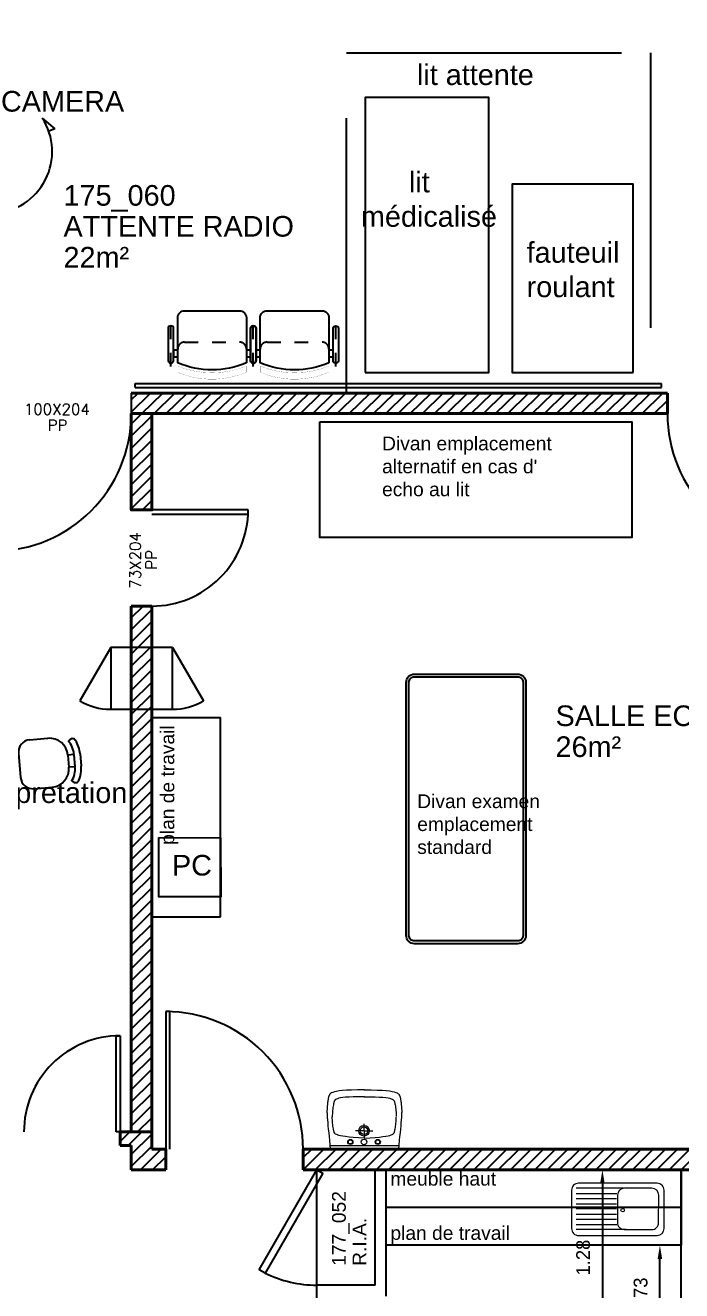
# Model space of a CAD drawing. Header units: metres. Extents: x -8 to 211, y -5 to 120.
# Drawn here: x 174.77 to 179.55, y 51.74 to 60.95 of the extents above; entities that cross this region are included whole.
import ezdxf
from ezdxf.enums import TextEntityAlignment as Align

# ---------------------------------------------------------------- set-up
doc = ezdxf.new("R2010")
doc.units = ezdxf.units.M
doc.header["$LTSCALE"] = 0.8
doc.header["$MEASUREMENT"] = 0
for name, pattern in [('AXES', [2, 1.25, -0.25, 0.25, -0.25]), ('CACHE', [9.525, 6.35, -3.175]), ('CONTINU', [0]), ('DISCONTINU', [0.75, 0.5, -0.25])]:
    doc.linetypes.add(name, pattern=pattern)
doc.layers.get('0').update_dxf_attribs({"linetype": 'CONTINUOUS'})
doc.layers.get('Defpoints').update_dxf_attribs({"linetype": 'CONTINUOUS'})
doc.layers.add('-constr01', color=7, linetype='CONTINUOUS', true_color=0xff1f1f)
for name, color, linetype in [('-equipement - radio', 7, 'CONTINUOUS'), ('_demol01', 3, 'CONTINUOUS'), ('_equipements nouveaux', 142, 'CONTINUOUS'), ('A_AGENC', 204, 'CONTINUOUS'), ('A_Etiqu_Gaine', 7, 'CONTINUOUS'), ('A_Etiqu_Gaine_ancien', 7, 'CONTINUOUS'), ('A_Etiqu_Gaine_code', 7, 'CONTINUOUS'), ('A_Etiqu_Local', 7, 'CONTINUOUS'), ('A_HACH_STRUC', 7, 'CONTINUOUS'), ('A_MURS_CLOI', 7, 'CONTINUOUS'), ('A_PORT', 7, 'CONTINUOUS'), ('EQuipement-main courante', 181, 'CONTINUOUS')]:
    doc.layers.add(name, color=color, linetype=linetype)
doc.layers.add('A_MURS_STRU', color=7, linetype='CONTINUOUS', lineweight=40)
doc.layers.add('A_SANI', color=5, linetype='CONTINU', lineweight=0)
doc.styles.add('ARIAL', font='arial.ttf')
doc.styles.add('Attribut', font='arial.ttf')
doc.styles.add('ROMANS8', font='romans8', dxfattribs={"height": 10})
doc.dimstyles.get("Standard").update_dxf_attribs({"dimtxt": 0.18, "dimasz": 0.18, "dimexe": 0.18, "dimexo": 0.0625, "dimgap": 0.09, "dimtad": 1, "dimzin": 0, "dimdsep": 46, "dimtxsty": 'Standard', "dimcen": 0.09, "dimadec": 0, "dimazin": 0, "dimtfac": 1, "dimtofl": 0, "dimtmove": 0, "dimatfit": 3, "dimfxl": 1, "dimtolj": 1, "dimtzin": 0, "dimarcsym": 0})
pattern_1 = [(44.76959, (251.47471, -3e-14), (-0.04401609, 0.04437154), [])]

# ---------------------------------------------------------------- blocks, each defined once
blk = doc.blocks.new('A_Etiqu_Local')
at = {"style": 'Attribut', "flags": 1}
for tag, p in [('CODE_HOPITAL', (-0.4463, 1.632)), ('CODE_SITE', (-0.4463, 1.407)), ('CODE_BATIMENT', (-0.4463, 1.182)), ('CODE_SECTEUR', (-0.4463, 0.957)), ('CODE_ETAGE', (-0.4463, 0.732)), ('NOM_NORMALISE', (-0.4463, -0.843)), ('SECTEUR_ACTIVITE', (-0.4463, -1.068)), ('SOUS_SECTEUR_ACTIVITE', (-0.4463, -1.293)), ('VOLUME', (-0.4463, -1.518)), ('SERVICE', (-0.4463, -1.743)), ('CODE_UG', (-0.4463, -1.968)), ('CODE_UA', (-0.4463, -2.193)), ('CODE_POLE', (-0.4463, -2.418)), ('OCCUPANT_EXTERNE', (-0.4463, -2.643)), ('DISPONIBILITE', (-0.4463, -2.868)), ('ACCES_HANDICAPES', (-0.4463, -3.093)), ('NATURE_SOL', (-0.4463, -3.318)), ('RISQUE_LABORATOIRE', (-0.4463, -3.543)), ('AMIANTE', (-0.4463, -3.768))]:
    blk.add_attdef(tag, p, '', height=0.15, dxfattribs=at)
at = {"layer": 'A_Etiqu_Local', "style": 'Attribut'}
for tag, p in [('CODE_PIECE', (-0.4463, 0.282)), ('NOM_USAGE', (-0.4463, 0.057)), ('SURFACE', (-0.4463, -0.168))]:
    blk.add_attdef(tag, p, '', height=0.15, dxfattribs=at)
blk = doc.blocks.new('A_Etiqu_Gaine')
at = {"style": 'Attribut', "flags": 1}
for tag, p in [('CODE_HOPITAL', (-0.4323, 0.8651)), ('CODE_SITE', (-0.4323, 0.7151)), ('CODE_BATIMENT', (-0.4323, 0.5651)), ('CODE_SECTEUR', (-0.4323, 0.4151)), ('CODE_ETAGE', (-0.4323, 0.2651)), ('NOM_NORMALISE', (-0.4323, -0.3349)), ('SECTEUR_ACTIVITE', (-0.4323, -0.4849)), ('SOUS_SECTEUR_ACTIVITE', (-0.4323, -0.6349)), ('SURFACE', (-0.4323, -0.7849)), ('CODE_UG', (-0.4323, -0.9349)), ('CODE_POLE', (-0.4323, -1.0849)), ('AMIANTE', (-0.4323, -1.2349))]:
    blk.add_attdef(tag, p, '', height=0.1, dxfattribs=at)
at = {"layer": 'A_Etiqu_Gaine', "style": 'Attribut'}
blk.add_attdef('NOM_USAGE', (-0.4323, -0.1849), '', height=0.1, dxfattribs=at)
at = {"layer": 'A_Etiqu_Gaine_ancien', "style": 'Attribut'}
blk.add_attdef('CODE_PIECE_ANCIEN', (-0.4323, 0.1151), '', height=0.1, dxfattribs=at)
at = {"layer": 'A_Etiqu_Gaine_code', "style": 'Attribut'}
blk.add_attdef('CODE_PIECE', (-0.4323, -0.0349), '', height=0.1, dxfattribs=at)
blk = doc.blocks.new('SIEG-60')
at = {"color": 7, "linetype": 'AXES'}
for p, q in [((-30, -9.16), (-30, -41.81)), ((30, -9.16), (30, -41.81))]:
    blk.add_line(p, q, dxfattribs=at)
at = {"const_width": 0.1}
blk.add_lwpolyline([(-24.8, -4.93, -0.198931), (24.8, -4.93), (24.8, -9.5, 0.197611), (-24.8, -9.5)], format="xyb", close=True, dxfattribs=at)
for points in [[(-25, -11.8, -0.2), (25, -11.8), (25, -44.8, -0.414214), (20, -49.8), (-20, -49.8, -0.414214), (-25, -44.8)], [(-32, -13.81, -1.066865), (-28, -13.81), (-28, -36.81, -1), (-32, -36.81)], [(32, -13.81, 1.066865), (28, -13.81), (28, -36.81, 1), (32, -36.81)]]:
    blk.add_lwpolyline(points, format="xyb", close=True)
for points in [[(-28, -16.24), (-28, -21.24), (-25, -21.24), (-25, -16.24)], [(25, -16.24), (25, -21.24), (28, -21.24), (28, -16.24)]]:
    blk.add_lwpolyline(points, close=True)
at = {"color": 7, "linetype": 'CACHE'}
blk.add_lwpolyline([(25, -11.8), (25, -21.97, -0.414214), (20, -26.97), (-20, -26.97, -0.414214), (-25, -21.97), (-25, -11.8, -0.2)], format="xyb", dxfattribs=at)
blk = doc.blocks.new('A$C57ED00E5')
for p, q in [((12.5, 42.9), (13.5, 41.4)), ((25, 50), (35, 50)), ((25, 45), (25, 40)), ((25, 45), (35, 45)), ((35, 45), (35, 40)), ((47.5, 42.9), (46.5, 41.4)), ((25, 40), (35, 40)), ((10, 10), (10, 25)), ((50, 10), (50, 25)), ((20, 0), (40, 0))]:
    blk.add_line(p, q)
for centre, radius, start, end in [((15, 44.6), 3, 117.1545, 214.992), ((25, 25), 20, 90, 124.992), ((25, 25), 25, 90, 117.1545), ((35, 25), 25, 62.8455, 90), ((35, 25), 20, 55.008, 90), ((45, 44.6), 3, 325.008, 62.8455), ((25, 25), 15, 90, 180), ((35, 25), 15, 0, 90), ((20, 10), 10, 180, 270), ((40, 10), 10, 270, 0)]:
    blk.add_arc(centre, radius, start, end)
blk = doc.blocks.new('*D146')
at = {"layer": '-equipement - radio', "color": 0, "lineweight": -2, "transparency": 16777216}
blk.add_line((178.9688, 52.5243), (178.9688, 51.4458), dxfattribs=at)
at = {"layer": '-equipement - radio', "color": 0, "transparency": 16777216}
for points in [[(178.9521, 52.5243), (178.9855, 52.5243), (178.9688, 52.6243)], [(178.9521, 51.4458), (178.9855, 51.4458), (178.9688, 51.3458)]]:
    blk.add_solid(points, dxfattribs=at)
at = {"layer": 'Defpoints', "color": 0, "transparency": 16777216}
for p in [(179.0903, 52.6243), (178.9688, 51.3458), (179.0903, 51.3458)]:
    blk.add_point(p, dxfattribs=at)
at = {"layer": '-equipement - radio', "color": 0, "transparency": 16777216, "insert": (178.8288, 51.985), "char_height": 0.1, "attachment_point": 5, "rotation": 90}
blk.add_mtext('\\A1;1.28', dxfattribs=at)
blk = doc.blocks.new('*D147')
at = {"layer": '-equipement - radio', "color": 0, "lineweight": -2, "transparency": 16777216}
blk.add_line((179.387, 51.4458), (179.387, 51.9743), dxfattribs=at)
at = {"layer": '-equipement - radio', "color": 0, "transparency": 16777216}
for points in [[(179.3703, 51.9743), (179.4037, 51.9743), (179.387, 52.0743)], [(179.3703, 51.4458), (179.4037, 51.4458), (179.387, 51.3458)]]:
    blk.add_solid(points, dxfattribs=at)
at = {"layer": 'Defpoints', "color": 0, "transparency": 16777216}
for p in [(178.887, 52.0743), (179.387, 52.0743), (178.887, 51.3458)]:
    blk.add_point(p, dxfattribs=at)
at = {"layer": '-equipement - radio', "color": 0, "transparency": 16777216, "insert": (179.247, 51.71), "char_height": 0.1, "attachment_point": 5, "rotation": 90}
blk.add_mtext('\\A1;0.73', dxfattribs=at)

msp = doc.modelspace()

# ---------------------------------------------------------------- hatches: boundary and pattern name
at = {"layer": 'A_HACH_STRUC'}
h = msp.add_hatch(dxfattribs=at)
h.set_pattern_fill('ANSI31', color=8, scale=0.5, angle=359.76959, style=0)
h.set_pattern_definition([(44.7696, (176.791206, 52.62429), (-0.0440161, 0.04437154), [])])
h.paths.add_polyline_path([(180.6912, 57.0994), (182.0412, 57.0994), (182.0412, 60.9494), (180.5412, 60.9494), (180.5412, 57.0994), (180.5412, 52.7743), (179.5762, 52.7743), (176.7912, 52.7743), (176.7912, 52.6243), (181.1412, 52.6243), (181.1412, 52.7493), (180.6912, 52.7493)])
h.paths.add_polyline_path([(180.7162, 57.2744), (180.7162, 60.7744), (181.8662, 60.7744), (181.8662, 57.2744)], flags=16)
h.paths.add_polyline_path([(181.3189, 57.5984), (181.3195, 57.6018), (181.3195, 57.5987)], flags=0)
h.paths.add_polyline_path([(180.6311, 54.0212), (181.6168, 54.0212), (181.6168, 54.254), (180.6311, 54.254)], flags=24)
h.paths.add_polyline_path([(181.4471, 58.7366), (181.4471, 59.4654), (181.2171, 59.4654), (181.2171, 58.7366)], flags=8)
h.paths.add_polyline_path([(181.2224, 58.7361), (181.2224, 59.9431), (180.9897, 59.9431), (180.9897, 58.7361)], flags=8)
h.paths.add_polyline_path([(181.0458, 58.7268), (181.0458, 59.6388), (180.7574, 59.6388), (180.7574, 58.7268)], flags=8)
h.paths.add_polyline_path([(180.6311, 56.2462), (181.6168, 56.2462), (181.6168, 56.479), (180.6311, 56.479)], flags=24)
h = msp.add_hatch(dxfattribs=at)
h.set_pattern_fill('ANSI31', color=8, scale=0.5, angle=359.76959, style=0)
h.set_pattern_definition(pattern_1)
h.paths.add_polyline_path([(179.4412, 58.2743), (175.5412, 58.2743), (175.5412, 58.1243), (175.6912, 58.1243), (179.4412, 58.1243)])
h = msp.add_hatch(dxfattribs=at)
h.set_pattern_fill('ANSI31', color=8, scale=0.5, angle=359.76959, style=0)
h.set_pattern_definition(pattern_1)
h.paths.add_polyline_path([(175.6912, 58.1243), (175.5412, 58.1243), (175.5412, 57.4243), (175.6912, 57.4243)])
h = msp.add_hatch(dxfattribs=at)
h.set_pattern_fill('ANSI31', color=8, scale=0.5, angle=359.76959, style=0)
h.set_pattern_definition(pattern_1)
h.paths.add_polyline_path([(175.6912, 56.4243), (175.5412, 56.4243), (175.5412, 55.9743), (175.6912, 55.9743)])
h.paths.add_polyline_path([(175.6912, 56.7243), (175.5412, 56.7243), (175.5412, 56.4243), (175.6912, 56.4243)])
edge = h.paths.add_edge_path()
edge.add_line((175.5412, 52.8993), (175.6912, 52.8993))
edge.add_line((175.6912, 52.8993), (175.6912, 54.5279))
edge.add_arc((178.493, 54.5513), 2.8019, 178.57278, 180.4799, ccw=False)
edge.add_arc((178.493, 54.6909), 2.8019, 179.5201, 181.42722, ccw=False)
edge.add_line((175.6912, 54.7144), (175.6912, 55.9743))
edge.add_line((175.6912, 55.9743), (175.5412, 55.9743))
edge.add_line((175.5412, 55.9743), (175.5412, 52.8993))
h = msp.add_hatch(dxfattribs=at)
h.set_pattern_fill('ANSI31', color=8, scale=0.5, angle=359.76959, style=0)
h.paths.add_polyline_path([(175.6912, 52.8993), (175.46, 52.8993), (175.46, 52.7993), (175.5412, 52.7993), (175.5412, 52.6243), (175.7912, 52.6243), (175.7912, 52.7743), (175.6912, 52.7743)])

# ---------------------------------------------------------------- linework, layer by layer
at = {"layer": '-equipement - radio', "color": 8}
for points in [[(176.9118, 58.0644), (179.1818, 58.0644), (179.1818, 57.2231), (176.9118, 57.2231)], [(175.7403, 55.0404), (176.1912, 55.0378), (176.1925, 54.6084), (175.7403, 54.6084)]]:
    msp.add_lwpolyline(points, close=True, dxfattribs=at)
for points in [[(178.3516, 56.2301, -0.414214), (178.4117, 56.1699), (178.4117, 54.3286, -0.414214), (178.3516, 54.2684), (177.6014, 54.2684, -0.414214), (177.5412, 54.3286), (177.5412, 56.1699, -0.414214), (177.6014, 56.2301)], [(178.3516, 56.2101, -0.414214), (178.3917, 56.1699), (178.3917, 54.3286, -0.414214), (178.3516, 54.2884), (177.6014, 54.2884, -0.414214), (177.5612, 54.3286), (177.5612, 56.1699, -0.414214), (177.6014, 56.2101)]]:
    msp.add_lwpolyline(points, format="xyb", close=True, dxfattribs=at)
at = {"color": 8}
msp.add_lwpolyline([(175.5412, 58.2743), (175.5412, 58.1243)], dxfattribs=at)
at = {"layer": '_demol01', "color": 8}
for p, q in [((174.8933, 60.2745), (174.9856, 60.1958)), ((174.9856, 60.1958), (174.94, 60.1797))]:
    msp.add_line(p, q, dxfattribs=at)
at = {"layer": '_demol01', "color": 8, "linetype": 'DISCONTINU', "ltscale": 5}
msp.add_lwpolyline([(179.3197, 58.2743), (177.1076, 58.2743), (177.1076, 60.7494), (179.3197, 60.7494)], close=True, dxfattribs=at)
at = {"layer": '_demol01', "color": 8}
for points in [[(177.2431, 58.4241), (178.1431, 58.4241), (178.1431, 60.4241), (177.2431, 60.4241)], [(179.1913, 58.4244), (179.1913, 59.7944), (178.3113, 59.7944), (178.3113, 58.4244)]]:
    msp.add_lwpolyline(points, close=True, dxfattribs=at)
msp.add_arc((174.5173, 60.0302), 0.4484, 213.00625, 33.00625, dxfattribs=at)
at = {"layer": 'A_AGENC', "color": 8, "linetype": 'Continuous'}
for p, q in [((175.3912, 56.4243), (175.1662, 56.0346)), ((175.8412, 56.4243), (175.3912, 56.4243)), ((175.3912, 56.4243), (175.3912, 55.9743)), ((175.8412, 55.9743), (175.8412, 56.4243)), ((175.8412, 56.4243), (176.0662, 56.0346)), ((175.3912, 55.9743), (175.8412, 55.9743)), ((176.1912, 54.4642), (176.1912, 55.9142)), ((176.4712, 51.8968), (176.8912, 52.6243)), ((176.9348, 52.5991), (176.5148, 51.8716)), ((176.8912, 52.6243), (176.9348, 52.5991)), ((176.8912, 51.7843), (176.8912, 52.6243)), ((176.5148, 51.8716), (176.4712, 51.8968))]:
    msp.add_line(p, q, dxfattribs=at)
at = {"layer": 'A_AGENC', "color": 8}
for p, q in [((175.6912, 55.9142), (176.1912, 55.9142)), ((175.6912, 54.4642), (176.1912, 54.4642))]:
    msp.add_line(p, q, dxfattribs=at)
at = {"layer": 'A_AGENC', "color": 8, "linetype": 'Continuous'}
for points in [[(177.3957, 52.6243), (179.5414, 52.6243), (179.5414, 52.0743), (177.3957, 52.0743)], [(177.3957, 52.6243), (179.5414, 52.6243), (179.5414, 52.3493), (177.3957, 52.3493)]]:
    msp.add_lwpolyline(points, close=True, dxfattribs=at)
for centre, radius, start, end in [((175.3912, 56.4227), 0.4484, 239.89761, 270), ((175.8412, 56.4227), 0.4484, 270, 300.10239), ((176.8912, 52.6243), 0.84, 243.43368, 270)]:
    msp.add_arc(centre, radius, start, end, dxfattribs=at)
at = {"layer": 'A_HACH_STRUC', "color": 8}
for p, q in [((175.8212, 53.7743), (175.7912, 53.7743)), ((175.7912, 53.7743), (175.7912, 52.7743)), ((175.8212, 52.7743), (175.8212, 53.7743)), ((175.43, 52.8993), (175.43, 53.5993)), ((175.46, 53.5993), (175.46, 52.8993))]:
    msp.add_line(p, q, dxfattribs=at)
for centre, radius, start, end in [((180.4412, 58.1243), 1, 179.99998, 270), ((175.7912, 52.7743), 1, 359.99998, 90), ((175.46, 52.8993), 0.7, 90, 180.00002)]:
    msp.add_arc(centre, radius, start, end, dxfattribs=at)
at = {"layer": 'A_MURS_CLOI', "color": 8}
for p, q in [((176.3912, 57.4243), (175.6912, 57.4243)), ((175.6912, 57.3943), (176.3912, 57.3943)), ((176.3912, 57.3943), (176.3912, 57.4243))]:
    msp.add_line(p, q, dxfattribs=at)
at = {"layer": 'A_MURS_CLOI', "color": 8, "linetype": 'Continuous'}
for p, q in [((177.3157, 51.7843), (177.3157, 52.6243)), ((177.3957, 51.7043), (177.3957, 52.6243)), ((179.5414, 49.8543), (179.5414, 52.6243)), ((176.8912, 51.3243), (176.8912, 51.7843)), ((177.3157, 51.7843), (176.8912, 51.7843))]:
    msp.add_line(p, q, dxfattribs=at)
at = {"layer": 'A_MURS_CLOI', "color": 8}
for centre, radius, start, end in [((174.5412, 58.1243), 1, 270, 0), ((175.6912, 57.4243), 0.7, 269.99998, 359.99999)]:
    msp.add_arc(centre, radius, start, end, dxfattribs=at)
at = {"layer": 'A_MURS_STRU', "color": 8, "linetype": 'Continuous'}
for p, q in [((175.5412, 58.2743), (179.4412, 58.2743)), ((179.4412, 58.1243), (179.4412, 58.2743)), ((175.5412, 58.1243), (175.6912, 58.1243)), ((175.6912, 58.1243), (179.4412, 58.1243)), ((175.5412, 56.7243), (175.6912, 56.7243)), ((175.5412, 52.8993), (175.5412, 56.7243)), ((175.6912, 52.8993), (175.6912, 56.7243)), ((175.46, 52.8993), (175.46, 52.7993)), ((175.6912, 52.8993), (175.46, 52.8993)), ((175.6912, 52.8993), (175.6912, 52.7743)), ((175.5412, 52.7993), (175.46, 52.7993)), ((175.5412, 52.6243), (175.5412, 52.7993)), ((175.6912, 52.7743), (175.7912, 52.7743)), ((175.7912, 52.7743), (175.7912, 52.6243)), ((176.7912, 52.7743), (176.7912, 52.6243)), ((176.7912, 52.7743), (180.5412, 52.7743)), ((175.5412, 52.6243), (175.7912, 52.6243)), ((176.7912, 52.6243), (181.1412, 52.6243))]:
    msp.add_line(p, q, dxfattribs=at)
msp.add_lwpolyline([(175.5412, 58.1243), (175.6912, 58.1243), (175.6912, 57.4243), (175.5412, 57.4243)], close=True, dxfattribs=at)
at = {"layer": 'A_PORT', "color": 8, "linetype": 'Continuous'}
for p, q in [((175.43, 53.5993), (175.46, 53.5993)), ((175.46, 52.8993), (175.43, 52.8993))]:
    msp.add_line(p, q, dxfattribs=at)
at = {"layer": 'A_SANI', "color": 8}
for p, q in [((177.2386, 53.206), (177.1871, 53.2052)), ((177.2346, 53.206), (177.286, 53.2052)), ((176.9697, 53.1145), (176.9689, 53.108)), ((176.9706, 53.121), (176.9697, 53.1145)), ((176.9715, 53.1273), (176.9706, 53.121)), ((176.9725, 53.1333), (176.9715, 53.1273)), ((176.9735, 53.139), (176.9725, 53.1333)), ((176.9745, 53.1444), (176.9735, 53.139)), ((176.9756, 53.1492), (176.9745, 53.1444)), ((176.9745, 53.1444), (176.9745, 53.1444)), ((176.9767, 53.1536), (176.9756, 53.1492)), ((176.9779, 53.1577), (176.9767, 53.1536)), ((176.9793, 53.1614), (176.9779, 53.1577)), ((176.9807, 53.1647), (176.9793, 53.1614)), ((176.9824, 53.1678), (176.9807, 53.1647)), ((176.9843, 53.1707), (176.9824, 53.1678)), ((176.9865, 53.1733), (176.9843, 53.1707)), ((176.9889, 53.1758), (176.9865, 53.1733)), ((176.9916, 53.1782), (176.9889, 53.1758)), ((176.9983, 53.1827), (176.9916, 53.1782)), ((176.9916, 53.1782), (176.9916, 53.1782)), ((177.007, 53.1869), (176.9983, 53.1827)), ((177.0185, 53.1908), (177.007, 53.1869)), ((177.0151, 53.1146), (177.0143, 53.1113)), ((177.016, 53.1175), (177.0151, 53.1146)), ((177.0169, 53.1202), (177.016, 53.1175)), ((177.0179, 53.1227), (177.0169, 53.1202)), ((177.019, 53.125), (177.0179, 53.1227)), ((177.0336, 53.1942), (177.0185, 53.1908)), ((177.0203, 53.1271), (177.019, 53.125)), ((177.0217, 53.129), (177.0203, 53.1271)), ((177.0234, 53.1309), (177.0217, 53.129)), ((177.0253, 53.1327), (177.0234, 53.1309)), ((177.0275, 53.1344), (177.0253, 53.1327)), ((177.0329, 53.1377), (177.0275, 53.1344)), ((177.0275, 53.1344), (177.0275, 53.1344)), ((177.0402, 53.1408), (177.0329, 53.1377)), ((177.0529, 53.1973), (177.0336, 53.1942)), ((177.0499, 53.1438), (177.0402, 53.1408)), ((177.0627, 53.1464), (177.0499, 53.1438)), ((177.0772, 53.2), (177.0529, 53.1973)), ((177.0791, 53.1488), (177.0627, 53.1464)), ((177.1072, 53.2022), (177.0772, 53.2)), ((177.0998, 53.1509), (177.0791, 53.1488)), ((177.1254, 53.1526), (177.0998, 53.1509)), ((177.1436, 53.204), (177.1072, 53.2022)), ((177.1565, 53.1539), (177.1254, 53.1526)), ((177.1871, 53.2052), (177.1436, 53.204)), ((177.1938, 53.1548), (177.1565, 53.1539)), ((177.2377, 53.1552), (177.1938, 53.1548)), ((177.2344, 53.1552), (177.2783, 53.1548)), ((177.2783, 53.1548), (177.3156, 53.1539)), ((177.286, 53.2052), (177.3296, 53.204)), ((177.3156, 53.1539), (177.3467, 53.1526)), ((177.3296, 53.204), (177.366, 53.2022)), ((177.3467, 53.1526), (177.3723, 53.1509)), ((177.366, 53.2022), (177.396, 53.2)), ((177.3723, 53.1509), (177.393, 53.1488)), ((177.393, 53.1488), (177.4095, 53.1464)), ((177.396, 53.2), (177.4203, 53.1973)), ((177.4095, 53.1464), (177.4222, 53.1438)), ((177.4203, 53.1973), (177.4396, 53.1942)), ((177.4222, 53.1438), (177.4319, 53.1408)), ((177.4319, 53.1408), (177.4392, 53.1377)), ((177.4392, 53.1377), (177.4446, 53.1344)), ((177.4396, 53.1942), (177.4547, 53.1908)), ((177.4446, 53.1344), (177.4446, 53.1344)), ((177.4446, 53.1344), (177.4468, 53.1327)), ((177.4468, 53.1327), (177.4487, 53.1309)), ((177.4487, 53.1309), (177.4504, 53.129)), ((177.4504, 53.129), (177.4519, 53.1271)), ((177.4519, 53.1271), (177.4531, 53.125)), ((177.4531, 53.125), (177.4543, 53.1227)), ((177.4543, 53.1227), (177.4553, 53.1202)), ((177.4547, 53.1908), (177.4662, 53.1869)), ((177.4553, 53.1202), (177.4562, 53.1175)), ((177.4562, 53.1175), (177.457, 53.1146)), ((177.457, 53.1146), (177.4578, 53.1113)), ((177.4662, 53.1869), (177.4749, 53.1827)), ((177.4749, 53.1827), (177.4815, 53.1782)), ((177.4815, 53.1782), (177.4815, 53.1782)), ((177.4815, 53.1782), (177.4843, 53.1758)), ((177.4843, 53.1758), (177.4867, 53.1733)), ((177.4867, 53.1733), (177.4889, 53.1707)), ((177.4889, 53.1707), (177.4908, 53.1678)), ((177.4908, 53.1678), (177.4924, 53.1647)), ((177.4924, 53.1647), (177.4939, 53.1614)), ((177.4939, 53.1614), (177.4953, 53.1577)), ((177.4953, 53.1577), (177.4965, 53.1536)), ((177.4965, 53.1536), (177.4976, 53.1492)), ((177.4976, 53.1492), (177.4987, 53.1444)), ((177.4987, 53.1444), (177.4987, 53.1444)), ((177.4987, 53.1444), (177.4997, 53.139)), ((177.4997, 53.139), (177.5007, 53.1333)), ((177.5007, 53.1333), (177.5017, 53.1273)), ((177.5017, 53.1273), (177.5026, 53.121)), ((177.5026, 53.121), (177.5035, 53.1145)), ((177.5035, 53.1145), (177.5043, 53.108)), ((176.965, 53.0595), (176.9648, 53.0539)), ((176.9648, 53.0539), (176.9648, 53.048)), ((176.9648, 53.048), (176.9649, 53.042)), ((176.9649, 53.042), (176.9651, 53.0356)), ((176.9652, 53.0651), (176.965, 53.0595)), ((176.9651, 53.0356), (176.9653, 53.0288)), ((176.9655, 53.0707), (176.9652, 53.0651)), ((176.9653, 53.0288), (176.9657, 53.0215)), ((176.9658, 53.0764), (176.9655, 53.0707)), ((176.9657, 53.0215), (176.9657, 53.0215)), ((176.9657, 53.0215), (176.9668, 53.0052)), ((176.9663, 53.0823), (176.9658, 53.0764)), ((176.9669, 53.0885), (176.9663, 53.0823)), ((176.9663, 53.0823), (176.9663, 53.0823)), ((176.9675, 53.0949), (176.9669, 53.0885)), ((176.9682, 53.1014), (176.9675, 53.0949)), ((176.9689, 53.108), (176.9682, 53.1014)), ((177.004, 53.0317), (177.0034, 53.0202)), ((177.0048, 53.0433), (177.004, 53.0317)), ((177.0058, 53.0546), (177.0048, 53.0433)), ((177.007, 53.0657), (177.0058, 53.0546)), ((177.0083, 53.0764), (177.007, 53.0657)), ((177.0097, 53.0864), (177.0083, 53.0764)), ((177.0112, 53.0957), (177.0097, 53.0864)), ((177.0127, 53.104), (177.0112, 53.0957)), ((177.0143, 53.1113), (177.0127, 53.104)), ((177.0143, 53.1113), (177.0143, 53.1113)), ((177.4578, 53.1113), (177.4578, 53.1113)), ((177.4578, 53.1113), (177.4594, 53.104)), ((177.4594, 53.104), (177.4609, 53.0957)), ((177.4609, 53.0957), (177.4624, 53.0864)), ((177.4624, 53.0864), (177.4638, 53.0765)), ((177.4638, 53.0765), (177.4651, 53.066)), ((177.4651, 53.066), (177.4663, 53.0551)), ((177.4663, 53.0551), (177.4673, 53.044)), ((177.4673, 53.044), (177.4681, 53.0329)), ((177.4681, 53.0329), (177.4687, 53.0218)), ((177.4687, 53.0218), (177.4691, 53.0111)), ((177.5043, 53.108), (177.505, 53.1014)), ((177.505, 53.1014), (177.5057, 53.0949)), ((177.5057, 53.0949), (177.5063, 53.0885)), ((177.5063, 53.0885), (177.5069, 53.0823)), ((177.5075, 53.0215), (177.5064, 53.0052)), ((177.5069, 53.0823), (177.5069, 53.0823)), ((177.5069, 53.0823), (177.5073, 53.0764)), ((177.5073, 53.0764), (177.5077, 53.0707)), ((177.5079, 53.0288), (177.5075, 53.0215)), ((177.5075, 53.0215), (177.5075, 53.0215)), ((177.5077, 53.0707), (177.508, 53.0651)), ((177.5081, 53.0356), (177.5079, 53.0288)), ((177.508, 53.0651), (177.5082, 53.0595)), ((177.5083, 53.042), (177.5081, 53.0356)), ((177.5082, 53.0595), (177.5084, 53.0539)), ((177.5084, 53.048), (177.5083, 53.042)), ((177.5084, 53.0539), (177.5084, 53.048)), ((176.9668, 53.0052), (176.9682, 52.9866)), ((176.9682, 52.9866), (176.97, 52.9659)), ((176.97, 52.9659), (176.9721, 52.9433)), ((176.9721, 52.9433), (176.9745, 52.9188)), ((177.0034, 53.0202), (177.003, 53.0089)), ((177.0034, 52.9976), (177.003, 53.0089)), ((177.004, 52.986), (177.0034, 52.9976)), ((177.0048, 52.9745), (177.004, 52.986)), ((177.0058, 52.9631), (177.0048, 52.9745)), ((177.007, 52.9521), (177.0058, 52.9631)), ((177.0083, 52.9414), (177.007, 52.9521)), ((177.0097, 52.9314), (177.0083, 52.9414)), ((177.0112, 52.9221), (177.0097, 52.9314)), ((177.2346, 52.9078), (177.2346, 52.9589)), ((177.4609, 52.9221), (177.4624, 52.9313)), ((177.4624, 52.9313), (177.4638, 52.9413)), ((177.4638, 52.9413), (177.4651, 52.9518)), ((177.4651, 52.9518), (177.4663, 52.9627)), ((177.4663, 52.9627), (177.4673, 52.9738)), ((177.4673, 52.9738), (177.4681, 52.9849)), ((177.4681, 52.9849), (177.4687, 52.996)), ((177.4687, 52.996), (177.4691, 53.0067)), ((177.5011, 52.9433), (177.4987, 52.9188)), ((177.5032, 52.9659), (177.5011, 52.9433)), ((177.505, 52.9866), (177.5032, 52.9659)), ((177.5064, 53.0052), (177.505, 52.9866)), ((176.9745, 52.9188), (176.9771, 52.8927)), ((176.9771, 52.8927), (176.9799, 52.865)), ((176.9799, 52.865), (176.9828, 52.836)), ((177.0127, 52.9138), (177.0112, 52.9221)), ((177.0143, 52.9065), (177.0127, 52.9138)), ((177.0151, 52.9032), (177.0143, 52.9065)), ((177.0143, 52.9065), (177.0143, 52.9065)), ((177.016, 52.9003), (177.0151, 52.9032)), ((177.0169, 52.8976), (177.016, 52.9003)), ((177.0179, 52.8951), (177.0169, 52.8976)), ((177.019, 52.8928), (177.0179, 52.8951)), ((177.0203, 52.8907), (177.019, 52.8928)), ((177.0217, 52.8887), (177.0203, 52.8907)), ((177.0234, 52.8869), (177.0217, 52.8887)), ((177.0253, 52.8851), (177.0234, 52.8869)), ((177.0275, 52.8834), (177.0253, 52.8851)), ((177.0329, 52.8801), (177.0275, 52.8834)), ((177.0275, 52.8834), (177.0275, 52.8834)), ((177.0402, 52.8769), (177.0329, 52.8801)), ((177.0499, 52.8738), (177.0402, 52.8769)), ((177.0627, 52.8707), (177.0499, 52.8738)), ((177.0791, 52.8678), (177.0627, 52.8707)), ((177.0998, 52.8648), (177.0791, 52.8678)), ((177.1254, 52.8619), (177.0998, 52.8648)), ((177.1565, 52.859), (177.1254, 52.8619)), ((177.1938, 52.8561), (177.1565, 52.859)), ((177.2346, 52.9078), (177.1714, 52.9078)), ((177.2377, 52.8531), (177.1938, 52.8561)), ((177.2344, 52.8531), (177.2783, 52.8561)), ((177.2346, 52.9078), (177.2979, 52.9078)), ((177.2346, 52.9078), (177.2346, 52.8568)), ((177.2783, 52.8561), (177.3156, 52.859)), ((177.3156, 52.859), (177.3467, 52.8619)), ((177.3467, 52.8619), (177.3723, 52.8648)), ((177.3723, 52.8648), (177.393, 52.8678)), ((177.393, 52.8678), (177.4095, 52.8707)), ((177.4095, 52.8707), (177.4222, 52.8738)), ((177.4222, 52.8738), (177.4319, 52.8769)), ((177.4319, 52.8769), (177.4392, 52.8801)), ((177.4392, 52.8801), (177.4446, 52.8834)), ((177.4446, 52.8834), (177.4468, 52.8851)), ((177.4446, 52.8834), (177.4446, 52.8834)), ((177.4468, 52.8851), (177.4487, 52.8869)), ((177.4487, 52.8869), (177.4504, 52.8887)), ((177.4504, 52.8887), (177.4519, 52.8907)), ((177.4519, 52.8907), (177.4531, 52.8928)), ((177.4531, 52.8928), (177.4543, 52.8951)), ((177.4543, 52.8951), (177.4553, 52.8976)), ((177.4553, 52.8976), (177.4562, 52.9003)), ((177.4562, 52.9003), (177.457, 52.9032)), ((177.457, 52.9032), (177.4578, 52.9065)), ((177.4578, 52.9065), (177.4594, 52.9138)), ((177.4578, 52.9065), (177.4578, 52.9065)), ((177.4594, 52.9138), (177.4609, 52.9221)), ((177.4933, 52.865), (177.4904, 52.836)), ((177.4961, 52.8927), (177.4933, 52.865)), ((177.4987, 52.9188), (177.4961, 52.8927)), ((176.9828, 52.836), (176.9858, 52.8057)), ((176.9858, 52.8057), (176.9889, 52.7743)), ((177.4843, 52.7992), (176.9889, 52.7992)), ((177.4843, 52.7743), (176.9889, 52.7743)), ((177.4873, 52.8057), (177.4843, 52.7743)), ((177.4904, 52.836), (177.4873, 52.8057)), ((178.7444, 52.476), (178.7444, 52.1957)), ((179.122, 52.4893), (178.7786, 52.4893)), ((179.367, 52.526), (178.7944, 52.526)), ((179.3283, 52.4893), (179.1283, 52.4897)), ((179.417, 52.1957), (179.417, 52.476)), ((178.7786, 52.4518), (179.0737, 52.4518)), ((178.7786, 52.4143), (179.0721, 52.4143)), ((179.0782, 52.4398), (179.0778, 52.2398)), ((179.3778, 52.2392), (179.3782, 52.4392)), ((178.7786, 52.3767), (179.0722, 52.3767)), ((179.0723, 52.3392), (178.7786, 52.3392)), ((178.7786, 52.3017), (179.0724, 52.3017)), ((178.7786, 52.2642), (179.0724, 52.2642)), ((178.7786, 52.2267), (179.0741, 52.2267)), ((179.1411, 52.1895), (178.7786, 52.1895)), ((178.7944, 52.1457), (179.367, 52.1457)), ((179.1277, 52.1897), (179.3277, 52.1893))]:
    msp.add_line(p, q, dxfattribs=at)
for centre, radius in [((177.2346, 52.9078), 0.0387), ((177.2346, 52.9078), 0.0274), ((177.1351, 52.8264), 0.0189), ((177.1351, 52.8264), 0.0144), ((177.2346, 52.8264), 0.0204), ((177.3341, 52.8264), 0.0189), ((177.3341, 52.8264), 0.0144), ((179.1162, 52.3302), 0.0132)]:
    msp.add_circle(centre, radius, dxfattribs=at)
for centre, start, end in [((178.7944, 52.476), 89.99996, 180.00004), ((179.1282, 52.4397), 89.885, 179.8847), ((179.3282, 52.4393), 359.89059, 89.88931), ((179.367, 52.476), 359.99996, 90.00004), ((178.7944, 52.1957), 179.99938, 269.99947), ((179.1278, 52.2397), 179.88945, 269.89052), ((179.3278, 52.2393), 269.88132, 359.88258), ((179.367, 52.1957), 270.00006, 359.99994)]:
    msp.add_arc(centre, 0.05, start, end, dxfattribs=at)
at = {"layer": 'EQuipement-main courante', "color": 8}
for p, q in [((175.5693, 58.3443), (179.3992, 58.3443)), ((175.5693, 58.3143), (175.5693, 58.3443)), ((175.5693, 58.3143), (179.3992, 58.3143)), ((179.3992, 58.3143), (179.3992, 58.3443))]:
    msp.add_line(p, q, dxfattribs=at)

# ---------------------------------------------------------------- block references
at = {"layer": '-equipement - radio', "color": 8, "xscale": 0.00891165636924642, "yscale": 0.00891165636924642, "zscale": 0.00891165636924642, "rotation": 274.9096320899276}
msp.add_blockref('A$C57ED00E5', (174.7052, 55.8325), dxfattribs=at)
at = {"layer": '_equipements nouveaux', "color": 8, "linetype": 'Continuous', "xscale": 0.009999999999990905, "yscale": 0.009999999999990905, "zscale": 0.009999999999990905, "rotation": 180}
for p in [(176.1287, 58.3749), (176.7287, 58.3749)]:
    msp.add_blockref('SIEG-60', p, dxfattribs=at)
at = {"layer": 'A_Etiqu_Gaine', "color": 8, "rotation": 90}
msp.add_blockref('A_Etiqu_Gaine', (177.0667, 52.3572), dxfattribs=at).add_auto_attribs({'CODE_PIECE': '177_052', 'NOM_USAGE': 'R.I.A.'})
at = {"layer": 'A_Etiqu_Local', "color": 8}
ref = msp.add_blockref('A_Etiqu_Local', (175.4944, 59.3552), dxfattribs=at)
ref.add_attrib('CODE_PIECE', '175_060', (175.0481, 59.6372), dxfattribs={"height": 0.15, "style": 'Attribut'})
ref.add_attrib('NOM_USAGE', 'ATTENTE RADIO', (175.0481, 59.4122), dxfattribs={"height": 0.15, "style": 'Attribut'})
ref.add_attrib('SURFACE', '22m²', (175.0481, 59.1872), dxfattribs={"height": 0.15, "style": 'Attribut'})
ref = msp.add_blockref('A_Etiqu_Local', (179.074, 55.7946), dxfattribs=at)
ref.add_attrib('NOM_USAGE', 'SALLE ECHO', (178.6277, 55.8516), dxfattribs={"height": 0.15, "style": 'Attribut'})
ref.add_attrib('SURFACE', '26m²', (178.6277, 55.6266), dxfattribs={"height": 0.15, "style": 'Attribut'})
ref = msp.add_blockref('A_Etiqu_Local', (174.2231, 55.235), dxfattribs=at)
ref.add_attrib('CODE_PIECE', '173_054', (173.7767, 55.517), dxfattribs={"height": 0.15, "style": 'Attribut'})
ref.add_attrib('NOM_USAGE', 'zone interpretation', (173.7767, 55.292), dxfattribs={"height": 0.15, "style": 'Attribut'})
ref.add_attrib('SURFACE', '13.40m²', (173.7767, 55.067), dxfattribs={"height": 0.15, "style": 'Attribut'})

# ---------------------------------------------------------------- texts
at = {"layer": '-constr01', "color": 8, "char_height": 0.15, "attachment_point": 1, "style": 'ARIAL'}
for s, insert in [('lit attente', (177.6193, 60.665)), ('{\\C30;\\c2005496;CAMERA}', (174.5929, 60.4716)), ('      lit \\Pmédicalisé', (177.2117, 59.884)), ('fauteuil\\Proulant ', (178.4174, 59.3721))]:
    msp.add_mtext_dynamic_manual_height_columns(s, width=1.265649, gutter_width=25, heights=[0], dxfattribs=dict(at, insert=insert))
at = {"layer": '-equipement - radio', "color": 8, "attachment_point": 1, "style": 'ARIAL'}
for s, insert, char_height in [("Divan emplacement alternatif en cas d' echo au lit", (177.3658, 57.9573), 0.1), ('Divan examen emplacement standard', (177.6215, 55.3548), 0.1), ('PC', (175.837, 54.9143), 0.15)]:
    msp.add_mtext_dynamic_manual_height_columns(s, width=1.265649, gutter_width=25, heights=[0], dxfattribs=dict(at, insert=insert, char_height=char_height))
at = {"layer": 'A_AGENC', "color": 8, "insert": (175.7539, 54.9874), "char_height": 0.1, "attachment_point": 1, "rotation": 90, "style": 'ARIAL'}
msp.add_mtext_dynamic_manual_height_columns('plan de travail', width=1.265649, gutter_width=25, heights=[0], dxfattribs=at)
at = {"layer": 'A_AGENC', "color": 8, "linetype": 'Continuous', "char_height": 0.1, "attachment_point": 1, "style": 'ARIAL'}
for s, insert in [('meuble haut', (177.4265, 52.6085)), ('plan de travail', (177.4265, 52.2142))]:
    msp.add_mtext_dynamic_manual_height_columns(s, width=1.265649, gutter_width=25, heights=[0], dxfattribs=dict(at, insert=insert))
at = {"layer": 'A_MURS_CLOI', "color": 8, "style": 'ROMANS8'}
for tag, text, p in [('100X204', '73x204', (174.9993, 58.1163)), ('PP', 'PP', (175.0042, 57.9989))]:
    msp.add_attdef(tag, text=text, height=0.08, dxfattribs=at).set_placement(p, align=Align.CENTER)
for tag, text, p in [('73X204', '73x204', (175.6093, 57.0568)), ('PP', 'PP', (175.7266, 57.0618))]:
    msp.add_attdef(tag, text=text, height=0.08, rotation=90, dxfattribs=at).set_placement(p, align=Align.CENTER)

# ---------------------------------------------------------------- dimensions: what is measured, and where the dimension line sits
at = {"layer": '-equipement - radio', "color": 8}
for base, p1, p2, picture, middle in [((178.9688, 51.3458), (179.0903, 52.6243), (179.0903, 51.3458), '*D146', (178.8288, 51.985)), ((179.387, 52.0743), (178.887, 51.3458), (178.887, 52.0743), '*D147', (179.247, 51.71))]:
    dim = msp.add_linear_dim(base=base, p1=p1, p2=p2, angle=90, dimstyle='Standard', override={"dimtxt": 0.1, "dimasz": 0.1, "dimse1": 1, "dimse2": 1, "dimfxl": 0.02}, dxfattribs=at)
    dim.commit()
    dim.dimension.update_dxf_attribs({"geometry": picture, "text_midpoint": middle})

doc.saveas('drawing.dxf')
